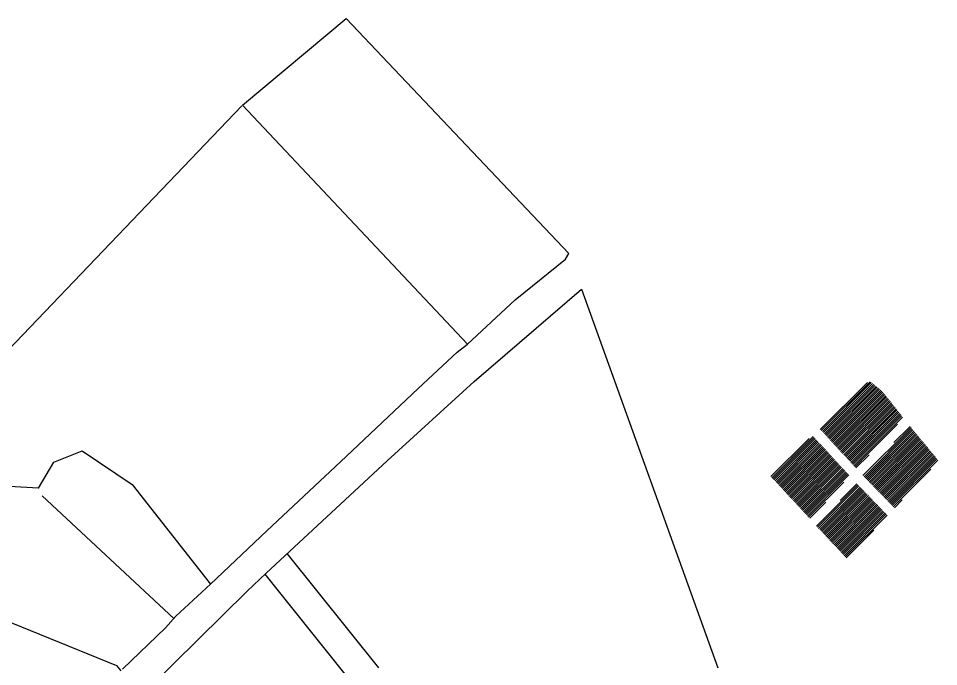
# Model space of a CAD drawing. Header units: metres. Extents: x 610261 to 617471, y 1314831 to 1317846.
# Drawn here: x 611014 to 611833, y 1316646 to 1317224 of the extents above; entities that cross this region are included whole.
import ezdxf

# ---------------------------------------------------------------- set-up
doc = ezdxf.new("R2010")
doc.units = ezdxf.units.M
for name, color, linetype in [('2', 1, 'Continuous'), ('3', 7, 'Continuous'), ('AREA PRIVADA-CALLE', 7, 'Continuous')]:
    doc.layers.add(name, color=color, linetype=linetype)

msp = doc.modelspace()

# ---------------------------------------------------------------- hatches: boundary and pattern name
at = {"layer": 'AREA PRIVADA-CALLE'}
h = msp.add_hatch(dxfattribs=at)
h.set_pattern_fill('ANSI31', color=4, scale=0.42)
h.set_pattern_definition([(45, (434.3673, 362.1134), (-0.9429268927, 0.9429268927), [])])
h.paths.add_polyline_path([(611760.10754, 1316822.82856), (611801.94944, 1316867.77486), (611782.92992, 1316891.8264), (611771.39092, 1316900.9054), (611727.30984, 1316858.43575)])
h.paths.add_polyline_path([(611760.12364, 1316809.65387), (611724.57792, 1316771.5254), (611752.06992, 1316742.2014), (611787.9895, 1316780.80093)])
h.paths.add_polyline_path([(611766.01192, 1316816.4184), (611807.53192, 1316860.7154), (611833.36462, 1316829.56146), (611794.22664, 1316787.50341)])
edge = h.paths.add_edge_path()
edge.add_line((611683.5436, 1316816.12115), (611720.88889, 1316852.24952))
edge.add_line((611720.88889, 1316852.24952), (611754.01583, 1316816.28488))
edge.add_line((611754.01583, 1316816.28488), (611719.35702, 1316777.55808))
edge.add_line((611719.35702, 1316777.55808), (611683.47092, 1316816.1994))

# ---------------------------------------------------------------- linework, layer by layer
at = {"layer": '2', "color": 1, "linetype": 'Continuous'}
for p, q in [((611515.54583, 1316982.59367), (611636.81865, 1316645.14413)), ((611404.71683, 1316926.30867), (611413.86983, 1316933.66867)), ((611031.88683, 1316805.28967), (610711.05756, 1316823.47886)), ((611152.41311, 1316689.20946), (611035.39083, 1316798.28167)), ((611217.75983, 1316713.55167), (611234.79683, 1316729.54167)), ((611154.22183, 1316691.26567), (611184.99283, 1316719.69367)), ((611097.71983, 1316595.26067), (611217.75983, 1316713.55167))]:
    msp.add_line(p, q, dxfattribs=at)
for points in [[(611413.86983, 1316933.66867), (611213.64483, 1317146.41067), (611305.94883, 1317223.81467), (611504.14683, 1317014.37967)], [(611413.86983, 1316933.66867), (611456.33983, 1316973.01067), (611501.09283, 1317009.29967), (611504.14683, 1317014.37967)], [(611234.79683, 1316729.54167), (611342.36983, 1316829.54967), (611419.93283, 1316900.36467), (611515.54583, 1316982.59367)], [(611184.99283, 1316719.69367), (611235.34583, 1316767.15867), (611305.78883, 1316833.40867), (611369.87583, 1316894.07467), (611404.71683, 1316926.30867)], [(611031.88683, 1316805.28967), (611045.62983, 1316828.40167), (611070.79283, 1316838.53667), (611115.47483, 1316808.48767), (611184.99283, 1316719.69367)], [(611334.90669, 1316645.14413), (611253.46197, 1316746.8942)], [(611345.38456, 1316588.99218), (611233.70415, 1316728.51614)], [(611106.66283, 1316643.79667), (611145.06483, 1316680.85567), (611154.22183, 1316691.26567)]]:
    msp.add_lwpolyline(points, dxfattribs=at)
at = {"layer": '3', "color": 30, "linetype": 'Continuous'}
msp.add_line((611101.40983, 1316647.29867), (611105.24732, 1316642.43173), dxfattribs=at)
msp.add_lwpolyline([(611213.03283, 1317145.86167), (610894.32983, 1316812.69967), (610894.32983, 1316812.69967)], dxfattribs=at)
at = {"layer": '3', "color": 1, "linetype": 'Continuous'}
msp.add_lwpolyline([(610725.33583, 1316822.13667), (610718.45683, 1316803.08267), (611101.40983, 1316647.29867)], dxfattribs=at)

doc.saveas('drawing.dxf')
